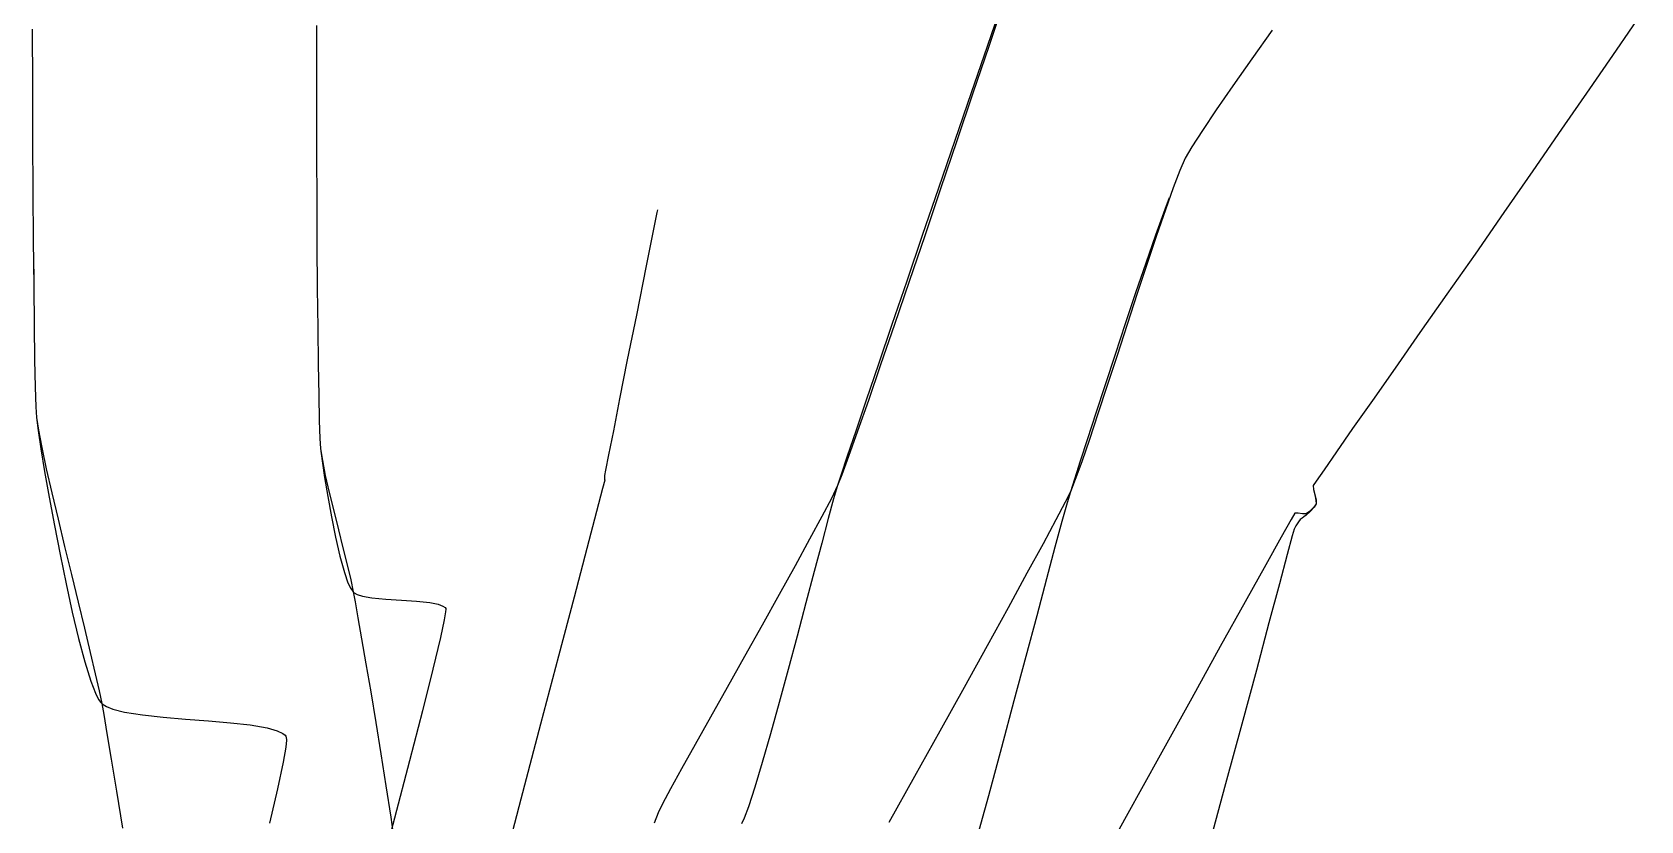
# Model space of a CAD drawing. Header units: metres. Extents: x 708868 to 711043, y 5411316 to 5413138.
# Drawn here: x 709018.8 to 709127.2, y 5412025 to 5412078.2 of the extents above; entities that cross this region are included whole.
import ezdxf

# ---------------------------------------------------------------- set-up
doc = ezdxf.new("R2010")
doc.units = ezdxf.units.M
for name, color, linetype in [('Rionegro 2010_Contours', 7, 'Continuous'), ('Rionegro 2014_Contours', 7, 'Continuous'), ('Rionegro 2018_Contours', 7, 'Continuous')]:
    doc.layers.add(name, color=color, linetype=linetype)

msp = doc.modelspace()

# ---------------------------------------------------------------- linework, layer by layer
at = {"layer": 'Rionegro 2010_Contours'}
for points in [[(709084.31, 5412080.21, 236), (709083.29, 5412077.19, 236), (709082.22, 5412074.05, 236), (709081.14, 5412070.84, 236), (709080.04, 5412067.61, 236), (709078.97, 5412064.43, 236), (709077.92, 5412061.36, 236), (709076.93, 5412058.45, 236), (709076, 5412055.75, 236), (709075.17, 5412053.34, 236), (709074.44, 5412051.26, 236), (709073.84, 5412049.57, 236), (709073.39, 5412048.33, 236), (709073.1, 5412047.6, 236), (709072.68, 5412046.74, 236), (709072.04, 5412045.51, 236), (709071.21, 5412043.98, 236), (709070.24, 5412042.2, 236), (709069.16, 5412040.25, 236), (709068.01, 5412038.19, 236), (709066.82, 5412036.09, 236), (709065.65, 5412034, 236), (709064.53, 5412032, 236), (709063.49, 5412030.15, 236), (709062.58, 5412028.51, 236), (709061.84, 5412027.15, 236), (709061.3, 5412026.14, 236), (709061.01, 5412025.54, 236), (709060.74, 5412024.85, 236)], [(709037.97, 5412078.62, 234), (709037.96, 5412075.85, 234), (709037.96, 5412072.9, 234), (709037.97, 5412069.87, 234), (709037.98, 5412066.81, 234), (709038, 5412063.8, 234), (709038.02, 5412060.91, 234), (709038.05, 5412058.21, 234), (709038.08, 5412055.78, 234), (709038.12, 5412053.68, 234), (709038.15, 5412051.99, 234), (709038.19, 5412050.77, 234), (709038.24, 5412050.11, 234), (709038.36, 5412049.3, 234), (709038.56, 5412048.29, 234), (709038.83, 5412047.14, 234), (709039.13, 5412045.9, 234), (709039.44, 5412044.63, 234), (709039.75, 5412043.4, 234), (709040.04, 5412042.25, 234), (709040.27, 5412041.24, 234), (709040.44, 5412040.43, 234), (709040.57, 5412039.77, 234), (709040.76, 5412038.69, 234), (709041, 5412037.28, 234), (709041.3, 5412035.59, 234), (709041.62, 5412033.69, 234), (709041.96, 5412031.64, 234), (709042.31, 5412029.51, 234), (709042.65, 5412027.36, 234), (709042.97, 5412025.26, 234), (709043.25, 5412023.28, 234)], [(709127.25, 5412079.39, 238), (709125.59, 5412076.95, 238), (709123.8, 5412074.34, 238), (709121.91, 5412071.62, 238), (709119.97, 5412068.82, 238), (709118.01, 5412066, 238), (709116.07, 5412063.21, 238), (709114.17, 5412060.5, 238), (709112.36, 5412057.92, 238), (709110.68, 5412055.51, 238), (709109.15, 5412053.34, 238), (709107.82, 5412051.44, 238), (709106.73, 5412049.87, 238), (709105.89, 5412048.67, 238), (709105.36, 5412047.9, 238), (709105.17, 5412047.61, 238), (709105.19, 5412047.34, 238), (709105.27, 5412046.97, 238), (709105.35, 5412046.61, 238), (709105.37, 5412046.38, 238), (709105.2, 5412046.14, 238), (709104.92, 5412045.86, 238), (709104.69, 5412045.7, 238), (709104.45, 5412045.7, 238), (709104.14, 5412045.75, 238), (709103.92, 5412045.74, 238), (709103.67, 5412045.32, 238), (709103.01, 5412044.13, 238), (709101.96, 5412042.26, 238), (709100.58, 5412039.77, 238), (709098.9, 5412036.75, 238), (709096.98, 5412033.28, 238), (709094.85, 5412029.43, 238), (709092.56, 5412025.29, 238), (709090.15, 5412020.93, 238)], [(709018.8, 5412078.37, 233), (709018.81, 5412074.61, 233), (709018.82, 5412070.94, 233), (709018.84, 5412067.42, 233), (709018.87, 5412064.11, 233), (709018.9, 5412061.07, 233), (709018.93, 5412058.38, 233), (709018.96, 5412056.08, 233), (709019, 5412054.24, 233), (709019.04, 5412052.92, 233), (709019.09, 5412052.19, 233), (709019.22, 5412051.34, 233), (709019.45, 5412050.17, 233), (709019.75, 5412048.74, 233), (709020.12, 5412047.11, 233), (709020.54, 5412045.34, 233), (709020.98, 5412043.49, 233), (709021.44, 5412041.6, 233), (709021.89, 5412039.75, 233), (709022.32, 5412037.98, 233), (709022.71, 5412036.35, 233), (709023.05, 5412034.92, 233), (709023.31, 5412033.76, 233), (709023.49, 5412032.91, 233), (709023.62, 5412032.17, 233), (709023.84, 5412030.89, 233), (709024.13, 5412029.15, 233), (709024.48, 5412027, 233), (709024.89, 5412024.51, 233)], [(709102.4, 5412078.3, 237), (709101.02, 5412076.36, 237), (709099.75, 5412074.55, 237), (709098.63, 5412072.92, 237), (709097.69, 5412071.53, 237), (709096.98, 5412070.43, 237), (709096.54, 5412069.67, 237), (709096.18, 5412068.85, 237), (709095.73, 5412067.67, 237), (709095.2, 5412066.19, 237), (709094.6, 5412064.47, 237), (709093.96, 5412062.57, 237), (709093.3, 5412060.54, 237), (709092.62, 5412058.46, 237), (709091.94, 5412056.37, 237), (709091.27, 5412054.34, 237), (709090.65, 5412052.43, 237), (709090.07, 5412050.7, 237), (709089.56, 5412049.21, 237), (709089.12, 5412048.02, 237), (709088.79, 5412047.18, 237), (709088.44, 5412046.48, 237), (709087.82, 5412045.29, 237), (709086.95, 5412043.68, 237), (709085.86, 5412041.69, 237), (709084.59, 5412039.37, 237), (709083.17, 5412036.79, 237), (709081.62, 5412034, 237), (709079.99, 5412031.05, 237), (709078.29, 5412028, 237), (709076.56, 5412024.89, 237)]]:
    msp.add_polyline3d(points, dxfattribs=at)
at = {"layer": 'Rionegro 2014_Contours'}
for points in [[(709084.22, 5412080.22, 236), (709083.18, 5412077.21, 236), (709082.1, 5412074.07, 236), (709081, 5412070.86, 236), (709079.89, 5412067.64, 236), (709078.81, 5412064.46, 236), (709077.76, 5412061.39, 236), (709076.76, 5412058.47, 236), (709075.85, 5412055.78, 236), (709075.03, 5412053.36, 236), (709074.32, 5412051.28, 236), (709073.75, 5412049.58, 236), (709073.34, 5412048.34, 236), (709073.1, 5412047.6, 236), (709072.83, 5412046.7, 236), (709072.47, 5412045.38, 236), (709072.03, 5412043.73, 236), (709071.52, 5412041.8, 236), (709070.96, 5412039.69, 236), (709070.37, 5412037.46, 236), (709069.77, 5412035.2, 236), (709069.16, 5412032.97, 236), (709068.58, 5412030.86, 236), (709068.02, 5412028.93, 236), (709067.52, 5412027.27, 236), (709067.09, 5412025.95, 236), (709066.8, 5412025.19, 236), (709066.63, 5412024.81, 236)], [(709037.97, 5412078.62, 234), (709037.96, 5412075.85, 234), (709037.96, 5412072.9, 234), (709037.97, 5412069.87, 234), (709037.98, 5412066.81, 234), (709038, 5412063.8, 234), (709038.02, 5412060.91, 234), (709038.05, 5412058.21, 234), (709038.08, 5412055.78, 234), (709038.12, 5412053.68, 234), (709038.15, 5412051.99, 234), (709038.19, 5412050.77, 234), (709038.24, 5412050.11, 234), (709038.35, 5412049.26, 234), (709038.51, 5412048.14, 234), (709038.72, 5412046.86, 234), (709038.97, 5412045.49, 234), (709039.25, 5412044.12, 234), (709039.55, 5412042.84, 234), (709039.85, 5412041.74, 234), (709040.09, 5412041.05, 234), (709040.27, 5412040.67, 234), (709040.39, 5412040.5, 234), (709040.44, 5412040.43, 234), (709040.51, 5412040.38, 234), (709040.7, 5412040.27, 234), (709041.07, 5412040.15, 234), (709041.7, 5412040.03, 234), (709042.65, 5412039.94, 234), (709043.69, 5412039.88, 234), (709044.7, 5412039.82, 234), (709045.61, 5412039.72, 234), (709046.18, 5412039.61, 234), (709046.49, 5412039.48, 234), (709046.63, 5412039.38, 234), (709046.68, 5412039.32, 234), (709046.69, 5412039.28, 234), (709046.67, 5412039.09, 234), (709046.58, 5412038.55, 234), (709046.33, 5412037.37, 234), (709045.81, 5412035.22, 234), (709045.11, 5412032.42, 234), (709044.24, 5412029.04, 234), (709043.23, 5412025.18, 234), (709042.1, 5412020.92, 234)], [(709127.25, 5412079.39, 238), (709125.59, 5412076.95, 238), (709123.8, 5412074.34, 238), (709121.91, 5412071.62, 238), (709119.97, 5412068.82, 238), (709118.01, 5412066, 238), (709116.07, 5412063.21, 238), (709114.17, 5412060.5, 238), (709112.36, 5412057.92, 238), (709110.68, 5412055.51, 238), (709109.15, 5412053.34, 238), (709107.82, 5412051.44, 238), (709106.73, 5412049.87, 238), (709105.89, 5412048.67, 238), (709105.36, 5412047.9, 238), (709105.17, 5412047.61, 238), (709105.19, 5412047.34, 238), (709105.28, 5412046.99, 238), (709105.36, 5412046.64, 238), (709105.37, 5412046.38, 238), (709105.22, 5412046.15, 238), (709104.95, 5412045.86, 238), (709104.68, 5412045.61, 238), (709104.54, 5412045.49, 238), (709104.41, 5412045.4, 238), (709104.29, 5412045.32, 238), (709104.18, 5412045.16, 238), (709104, 5412044.89, 238), (709103.88, 5412044.66, 238), (709103.75, 5412044.21, 238), (709103.41, 5412042.95, 238), (709102.88, 5412040.97, 238), (709102.18, 5412038.35, 238), (709101.33, 5412035.17, 238), (709100.34, 5412031.53, 238), (709099.25, 5412027.5, 238), (709098.08, 5412023.16, 238)], [(709095.46, 5412067, 237), (709095.16, 5412066.21, 237), (709094.54, 5412064.49, 237), (709093.88, 5412062.6, 237), (709093.19, 5412060.59, 237), (709092.49, 5412058.51, 237), (709091.8, 5412056.43, 237), (709091.13, 5412054.4, 237), (709090.5, 5412052.49, 237), (709089.94, 5412050.76, 237), (709089.45, 5412049.25, 237), (709089.06, 5412048.04, 237), (709088.79, 5412047.18, 237), (709088.57, 5412046.44, 237), (709088.22, 5412045.17, 237), (709087.75, 5412043.44, 237), (709087.18, 5412041.31, 237), (709086.52, 5412038.83, 237), (709085.78, 5412036.07, 237), (709084.98, 5412033.09, 237), (709084.14, 5412029.94, 237), (709083.26, 5412026.69, 237), (709082.36, 5412023.39, 237)], [(709060.95, 5412066.19, 235), (709060.92, 5412066.02, 235), (709060.19, 5412062.42, 235), (709059.53, 5412059.08, 235), (709058.92, 5412056.07, 235), (709058.4, 5412053.45, 235), (709057.98, 5412051.3, 235), (709057.66, 5412049.67, 235), (709057.45, 5412048.65, 235), (709057.38, 5412048.29, 235), (709057.38, 5412048.14, 235), (709057.38, 5412048.03, 235), (709057.4, 5412047.96, 235), (709057.25, 5412047.41, 235), (709056.84, 5412045.85, 235), (709056.19, 5412043.37, 235), (709055.33, 5412040.09, 235), (709054.28, 5412036.1, 235), (709053.07, 5412031.53, 235), (709051.75, 5412026.46, 235), (709050.32, 5412021.02, 235)], [(709018.88, 5412063.33, 233), (709018.9, 5412061.09, 233), (709018.93, 5412058.39, 233), (709018.96, 5412056.08, 233), (709019, 5412054.24, 233), (709019.04, 5412052.92, 233), (709019.09, 5412052.19, 233), (709019.21, 5412051.31, 233), (709019.39, 5412050.08, 233), (709019.64, 5412048.55, 233), (709019.95, 5412046.81, 233), (709020.3, 5412044.92, 233), (709020.68, 5412042.95, 233), (709021.08, 5412040.98, 233), (709021.5, 5412039.07, 233), (709021.93, 5412037.29, 233), (709022.35, 5412035.71, 233), (709022.76, 5412034.41, 233), (709023.06, 5412033.62, 233), (709023.28, 5412033.18, 233), (709023.42, 5412032.98, 233), (709023.49, 5412032.91, 233), (709023.58, 5412032.84, 233), (709023.8, 5412032.7, 233), (709024.24, 5412032.53, 233), (709025.02, 5412032.33, 233), (709026.23, 5412032.14, 233), (709027.64, 5412031.98, 233), (709029.14, 5412031.86, 233), (709030.68, 5412031.74, 233), (709032.16, 5412031.62, 233), (709033.5, 5412031.47, 233), (709034.63, 5412031.27, 233), (709035.32, 5412031.08, 233), (709035.69, 5412030.9, 233), (709035.86, 5412030.77, 233), (709035.91, 5412030.7, 233), (709035.93, 5412030.64, 233), (709035.95, 5412030.45, 233), (709035.9, 5412029.96, 233), (709035.73, 5412028.95, 233), (709035.34, 5412027.16, 233), (709034.79, 5412024.85, 233)]]:
    msp.add_polyline3d(points, dxfattribs=at)
at = {"layer": 'Rionegro 2018_Contours'}
for points in [[(709084.22, 5412080.22, 236), (709083.18, 5412077.21, 236), (709082.1, 5412074.07, 236), (709081, 5412070.86, 236), (709079.89, 5412067.64, 236), (709078.81, 5412064.46, 236), (709077.76, 5412061.39, 236), (709076.76, 5412058.47, 236), (709075.85, 5412055.78, 236), (709075.03, 5412053.36, 236), (709074.32, 5412051.28, 236), (709073.75, 5412049.58, 236), (709073.34, 5412048.34, 236), (709073.1, 5412047.6, 236), (709072.83, 5412046.7, 236), (709072.47, 5412045.38, 236), (709072.03, 5412043.73, 236), (709071.52, 5412041.8, 236), (709070.96, 5412039.69, 236), (709070.37, 5412037.46, 236), (709069.77, 5412035.2, 236), (709069.16, 5412032.97, 236), (709068.58, 5412030.86, 236), (709068.02, 5412028.93, 236), (709067.52, 5412027.27, 236), (709067.09, 5412025.95, 236), (709066.8, 5412025.19, 236), (709066.63, 5412024.81, 236)], [(709037.97, 5412078.62, 234), (709037.96, 5412075.85, 234), (709037.96, 5412072.9, 234), (709037.97, 5412069.87, 234), (709037.98, 5412066.81, 234), (709038, 5412063.8, 234), (709038.02, 5412060.91, 234), (709038.05, 5412058.21, 234), (709038.08, 5412055.78, 234), (709038.12, 5412053.68, 234), (709038.15, 5412051.99, 234), (709038.19, 5412050.77, 234), (709038.24, 5412050.11, 234), (709038.35, 5412049.26, 234), (709038.51, 5412048.14, 234), (709038.72, 5412046.86, 234), (709038.97, 5412045.49, 234), (709039.25, 5412044.12, 234), (709039.55, 5412042.84, 234), (709039.85, 5412041.74, 234), (709040.09, 5412041.05, 234), (709040.27, 5412040.67, 234), (709040.39, 5412040.5, 234), (709040.44, 5412040.43, 234), (709040.51, 5412040.38, 234), (709040.7, 5412040.27, 234), (709041.07, 5412040.15, 234), (709041.7, 5412040.03, 234), (709042.65, 5412039.94, 234), (709043.69, 5412039.88, 234), (709044.7, 5412039.82, 234), (709045.61, 5412039.72, 234), (709046.18, 5412039.61, 234), (709046.49, 5412039.48, 234), (709046.63, 5412039.38, 234), (709046.68, 5412039.32, 234), (709046.69, 5412039.28, 234), (709046.67, 5412039.09, 234), (709046.58, 5412038.55, 234), (709046.33, 5412037.37, 234), (709045.81, 5412035.22, 234), (709045.11, 5412032.42, 234), (709044.24, 5412029.04, 234), (709043.23, 5412025.18, 234), (709042.1, 5412020.92, 234)], [(709127.25, 5412079.39, 238), (709125.59, 5412076.95, 238), (709123.8, 5412074.34, 238), (709121.91, 5412071.62, 238), (709119.97, 5412068.82, 238), (709118.01, 5412066, 238), (709116.07, 5412063.21, 238), (709114.17, 5412060.5, 238), (709112.36, 5412057.92, 238), (709110.68, 5412055.51, 238), (709109.15, 5412053.34, 238), (709107.82, 5412051.44, 238), (709106.73, 5412049.87, 238), (709105.89, 5412048.67, 238), (709105.36, 5412047.9, 238), (709105.17, 5412047.61, 238), (709105.19, 5412047.34, 238), (709105.28, 5412046.99, 238), (709105.36, 5412046.64, 238), (709105.37, 5412046.38, 238), (709105.22, 5412046.15, 238), (709104.95, 5412045.86, 238), (709104.68, 5412045.61, 238), (709104.54, 5412045.49, 238), (709104.41, 5412045.4, 238), (709104.29, 5412045.32, 238), (709104.18, 5412045.16, 238), (709104, 5412044.89, 238), (709103.88, 5412044.66, 238), (709103.75, 5412044.21, 238), (709103.41, 5412042.95, 238), (709102.88, 5412040.97, 238), (709102.18, 5412038.35, 238), (709101.33, 5412035.17, 238), (709100.34, 5412031.53, 238), (709099.25, 5412027.5, 238), (709098.08, 5412023.16, 238)], [(709095.46, 5412067, 237), (709095.16, 5412066.21, 237), (709094.54, 5412064.49, 237), (709093.88, 5412062.6, 237), (709093.19, 5412060.59, 237), (709092.49, 5412058.51, 237), (709091.8, 5412056.43, 237), (709091.13, 5412054.4, 237), (709090.5, 5412052.49, 237), (709089.94, 5412050.76, 237), (709089.45, 5412049.25, 237), (709089.06, 5412048.04, 237), (709088.79, 5412047.18, 237), (709088.57, 5412046.44, 237), (709088.22, 5412045.17, 237), (709087.75, 5412043.44, 237), (709087.18, 5412041.31, 237), (709086.52, 5412038.83, 237), (709085.78, 5412036.07, 237), (709084.98, 5412033.09, 237), (709084.14, 5412029.94, 237), (709083.26, 5412026.69, 237), (709082.36, 5412023.39, 237)], [(709060.95, 5412066.19, 235), (709060.92, 5412066.02, 235), (709060.19, 5412062.42, 235), (709059.53, 5412059.08, 235), (709058.92, 5412056.07, 235), (709058.4, 5412053.45, 235), (709057.98, 5412051.3, 235), (709057.66, 5412049.67, 235), (709057.45, 5412048.65, 235), (709057.38, 5412048.29, 235), (709057.38, 5412048.14, 235), (709057.38, 5412048.03, 235), (709057.4, 5412047.96, 235), (709057.25, 5412047.41, 235), (709056.84, 5412045.85, 235), (709056.19, 5412043.37, 235), (709055.33, 5412040.09, 235), (709054.28, 5412036.1, 235), (709053.07, 5412031.53, 235), (709051.75, 5412026.46, 235), (709050.32, 5412021.02, 235)], [(709018.88, 5412063.33, 233), (709018.9, 5412061.09, 233), (709018.93, 5412058.39, 233), (709018.96, 5412056.08, 233), (709019, 5412054.24, 233), (709019.04, 5412052.92, 233), (709019.09, 5412052.19, 233), (709019.21, 5412051.31, 233), (709019.39, 5412050.08, 233), (709019.64, 5412048.55, 233), (709019.95, 5412046.81, 233), (709020.3, 5412044.92, 233), (709020.68, 5412042.95, 233), (709021.08, 5412040.98, 233), (709021.5, 5412039.07, 233), (709021.93, 5412037.29, 233), (709022.35, 5412035.71, 233), (709022.76, 5412034.41, 233), (709023.06, 5412033.62, 233), (709023.28, 5412033.18, 233), (709023.42, 5412032.98, 233), (709023.49, 5412032.91, 233), (709023.58, 5412032.84, 233), (709023.8, 5412032.7, 233), (709024.24, 5412032.53, 233), (709025.02, 5412032.33, 233), (709026.23, 5412032.14, 233), (709027.64, 5412031.98, 233), (709029.14, 5412031.86, 233), (709030.68, 5412031.74, 233), (709032.16, 5412031.62, 233), (709033.5, 5412031.47, 233), (709034.63, 5412031.27, 233), (709035.32, 5412031.08, 233), (709035.69, 5412030.9, 233), (709035.86, 5412030.77, 233), (709035.91, 5412030.7, 233), (709035.93, 5412030.64, 233), (709035.95, 5412030.45, 233), (709035.9, 5412029.96, 233), (709035.73, 5412028.95, 233), (709035.34, 5412027.16, 233), (709034.79, 5412024.85, 233)]]:
    msp.add_polyline3d(points, dxfattribs=at)

doc.saveas('drawing.dxf')
